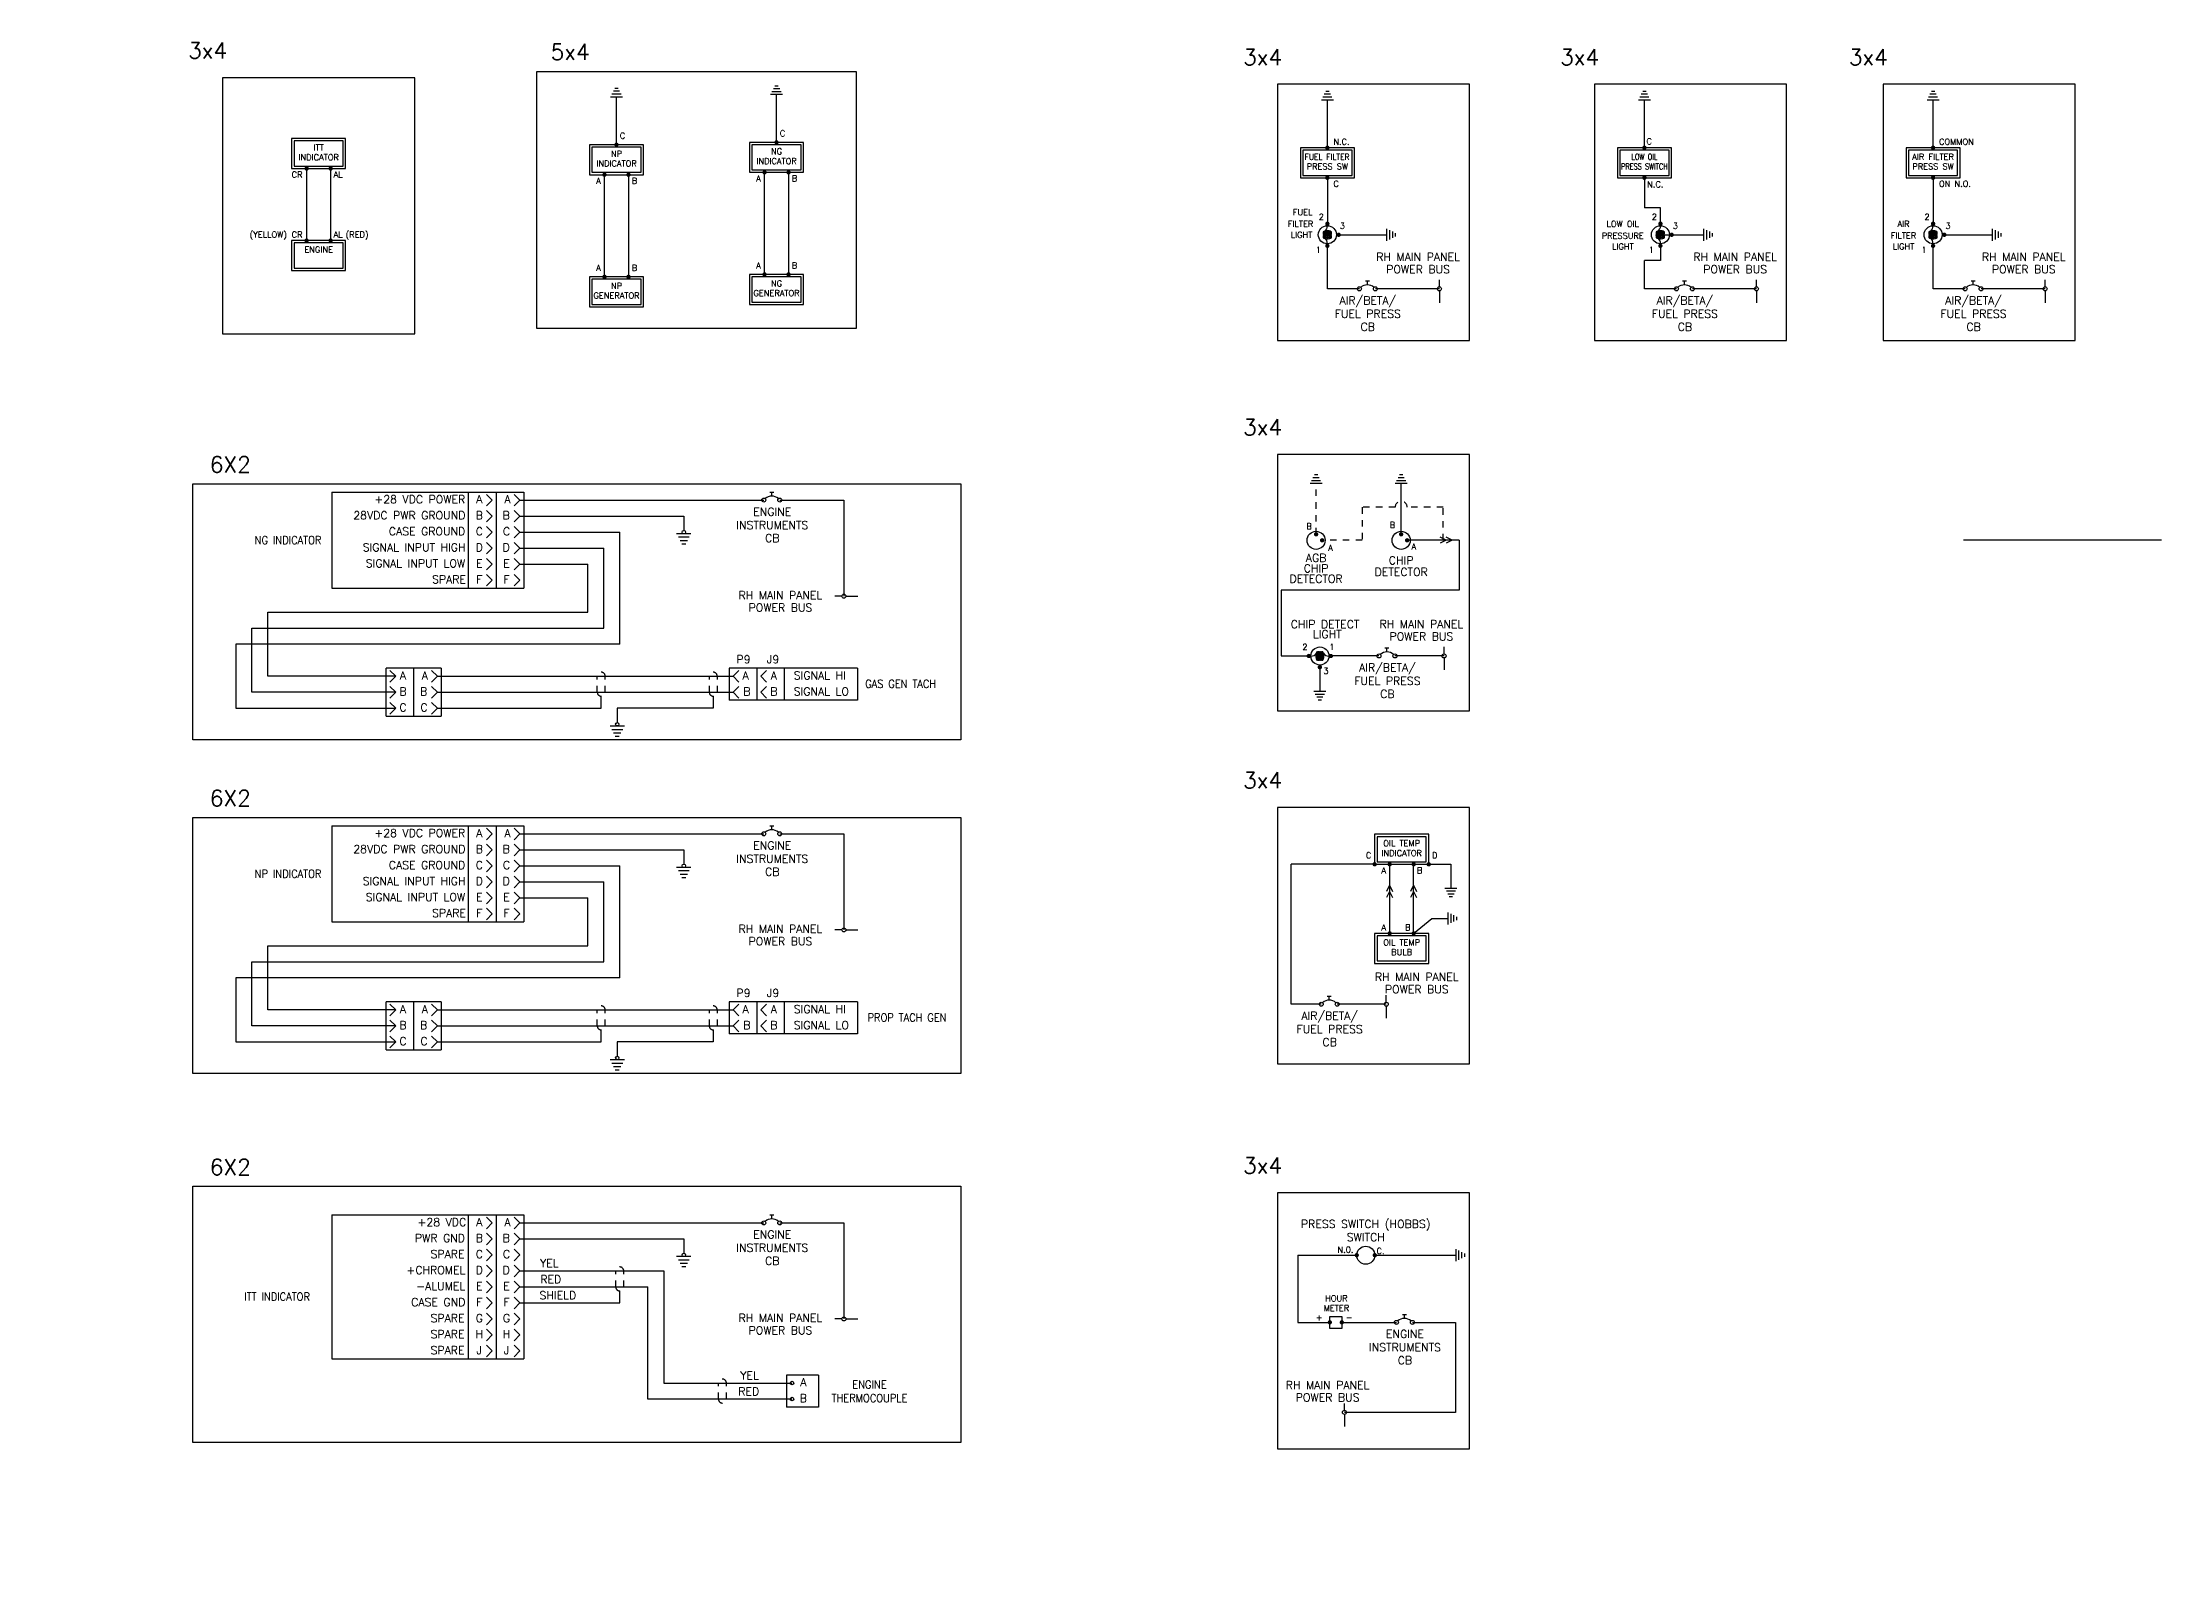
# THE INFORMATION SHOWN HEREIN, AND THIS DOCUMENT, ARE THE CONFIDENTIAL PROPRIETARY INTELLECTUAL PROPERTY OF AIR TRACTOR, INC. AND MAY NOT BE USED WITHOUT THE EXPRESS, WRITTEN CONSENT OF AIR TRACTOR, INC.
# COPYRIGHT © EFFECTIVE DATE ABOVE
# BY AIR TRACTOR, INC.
# Model space of a CAD drawing. Extents: x 0 to 66.2, y -2.9 to 20.9.
# Drawn here: x 33.1 to 66.21, y -2.88 to 20.88 of the extents above; entities that cross this region are included whole.
import ezdxf
from ezdxf.enums import TextEntityAlignment as Align

# ---------------------------------------------------------------- set-up
doc = ezdxf.new("R2010")
doc.units = 0
doc.header["$LTSCALE"] = 0.3
doc.header["$MEASUREMENT"] = 0
doc.linetypes.add('HIDDEN', pattern=[0.375, 0.25, -0.125])
for name, color, linetype in [('1', 1, 'CONTINUOUS'), ('60331', 1, 'CONTINUOUS'), ('N', 2, 'CONTINUOUS'), ('NOTES', 2, 'CONTINUOUS'), ('W', 11, 'CONTINUOUS')]:
    doc.layers.add(name, color=color, linetype=linetype)
doc.styles.add('100', font='ROMANS', dxfattribs={"height": 0.1})
doc.styles.add('130', font='ROMANS', dxfattribs={"height": 0.125})
doc.styles.add('250', font='ROMANS', dxfattribs={"height": 0.25})

# ---------------------------------------------------------------- blocks, each defined once
blk = doc.blocks.new('GR')
at = {"layer": '1'}
for p, q in [((-0.125, 0), (0.125, 0)), ((-0.095, 0.06), (0.095, 0.06)), ((-0.065, 0.12), (0.065, 0.12)), ((-0.035, 0.18), (0.035, 0.18))]:
    blk.add_line(p, q, dxfattribs=at)
blk = doc.blocks.new('A$C0E4E1FD3')
at = {"layer": '60331', "color": 6}
for p, q in [((-0.112, 0), (0.112, 0)), ((-0.085, -0.054), (0.085, -0.054)), ((-0.058, -0.107), (0.058, -0.107)), ((-0.031, -0.161), (0.031, -0.161))]:
    blk.add_line(p, q, dxfattribs=at)
blk = doc.blocks.new('LIGHT')
at = {"layer": '1', "const_width": 0.045}
for points in [[(-0.208, 0, -1), (-0.253, 0, -1)], [(0.208, 0, 1), (0.253, 0, 1)]]:
    blk.add_lwpolyline(points, format="xyb", close=True, dxfattribs=at)
at = {"layer": '1', "color": 4}
for points in [[(-0.055, -0.088, 0.236857), (-0.046, -0.084, 0.085474), (-0.035, -0.062, 0.043091), (-0.03, -0.036, 0.031808), (-0.027, 0, 0.031808), (-0.03, 0.036, 0.043091), (-0.035, 0.062, 0.085474), (-0.046, 0.084, 0.236857), (-0.055, 0.088, 0.236857), (-0.063, 0.084, 0.085474), (-0.074, 0.062, 0.043091), (-0.08, 0.036, 0.031808), (-0.082, 0, 0.031808), (-0.08, -0.036, 0.043091), (-0.074, -0.062, 0.085474), (-0.063, -0.084, 0.236857)], [(-0.028, -0.088, 0.236857), (-0.019, -0.084, 0.085474), (-0.008, -0.062, 0.043091), (-0.003, -0.036, 0.031808), (0, 0, 0.031808), (-0.003, 0.036, 0.043091), (-0.008, 0.062, 0.085474), (-0.019, 0.084, 0.236857), (-0.028, 0.088, 0.236857), (-0.036, 0.084, 0.085474), (-0.047, 0.062, 0.043091), (-0.053, 0.036, 0.031808), (-0.055, 0, 0.031808), (-0.053, -0.036, 0.043091), (-0.047, -0.062, 0.085474), (-0.036, -0.084, 0.236857)], [(0, -0.088, 0.236857), (0.008, -0.084, 0.085474), (0.019, -0.062, 0.043091), (0.025, -0.036, 0.031808), (0.027, 0, 0.031808), (0.025, 0.036, 0.043091), (0.019, 0.062, 0.085474), (0.008, 0.084, 0.236857), (0, 0.088, 0.236857), (-0.008, 0.084, 0.085474), (-0.019, 0.062, 0.043091), (-0.025, 0.036, 0.031808), (-0.027, 0, 0.031808), (-0.025, -0.036, 0.043091), (-0.019, -0.062, 0.085474), (-0.008, -0.084, 0.236857)], [(0.028, -0.088, 0.236857), (0.037, -0.084, 0.085474), (0.048, -0.062, 0.043091), (0.053, -0.036, 0.031808), (0.056, 0, 0.031808), (0.053, 0.036, 0.043091), (0.048, 0.062, 0.085474), (0.037, 0.084, 0.236857), (0.028, 0.088, 0.236857), (0.02, 0.084, 0.085474), (0.009, 0.062, 0.043091), (0.003, 0.036, 0.031808), (0.001, 0, 0.031808), (0.003, -0.036, 0.043091), (0.009, -0.062, 0.085474), (0.02, -0.084, 0.236857)], [(0.055, -0.088, 0.236857), (0.063, -0.084, 0.085474), (0.074, -0.062, 0.043091), (0.08, -0.036, 0.031808), (0.082, 0, 0.031808), (0.08, 0.036, 0.043091), (0.074, 0.062, 0.085474), (0.063, 0.084, 0.236857), (0.055, 0.088, 0.236857), (0.046, 0.084, 0.085474), (0.035, 0.062, 0.043091), (0.03, 0.036, 0.031808), (0.027, 0, 0.031808), (0.03, -0.036, 0.043091), (0.035, -0.062, 0.085474), (0.046, -0.084, 0.236857)]]:
    blk.add_lwpolyline(points, format="xyb", close=True, dxfattribs=at)
at = {"layer": '1'}
blk.add_circle((0, 0), 0.188, dxfattribs=at)
at = {"layer": '1', "color": 4}
for centre, start, end in [((-0.179, 0.12), 266.141, 330.892), ((0.179, 0.12), 209.108, 273.859)]:
    blk.add_arc(centre, 0.121, start, end, dxfattribs=at)
blk = doc.blocks.new('WL')
at = {"layer": '1'}
for p, q in [((0, 0), (-0.0625, -0.125)), ((0, 0), (0.0625, -0.125)), ((0, -0.125), (-0.0625, -0.25)), ((0, -0.125), (0.0625, -0.25))]:
    blk.add_line(p, q, dxfattribs=at)

msp = doc.modelspace()

# ---------------------------------------------------------------- linework, layer by layer
at = {"layer": '1'}
for p, q in [((37.842, 19.383), (36.998, 19.383)), ((36.998, 19.383), (36.998, 18.914)), ((37.804, 19.345), (37.035, 19.345)), ((37.035, 19.345), (37.035, 18.952)), ((37.804, 18.952), (37.804, 19.345)), ((37.842, 18.914), (37.842, 19.383)), ((42.494, 19.286), (41.651, 19.286)), ((41.651, 19.286), (41.651, 18.817)), ((42.457, 19.248), (41.688, 19.248)), ((41.688, 19.248), (41.688, 18.855)), ((42.457, 18.855), (42.457, 19.248)), ((42.494, 18.817), (42.494, 19.286)), ((44.994, 19.323), (44.151, 19.323)), ((44.151, 19.323), (44.151, 18.855)), ((44.957, 19.286), (44.188, 19.286)), ((44.188, 19.286), (44.188, 18.892)), ((44.957, 18.892), (44.957, 19.286)), ((44.994, 18.855), (44.994, 19.323)), ((53.599, 19.239), (52.755, 19.239)), ((52.755, 19.239), (52.755, 18.77)), ((53.562, 19.201), (52.793, 19.201)), ((52.793, 19.201), (52.793, 18.808)), ((53.562, 18.808), (53.562, 19.201)), ((53.599, 18.77), (53.599, 19.239)), ((57.708, 19.239), (57.708, 18.77)), ((58.552, 19.239), (57.708, 19.239)), ((57.745, 19.201), (57.745, 18.808)), ((58.514, 19.201), (57.745, 19.201)), ((58.514, 18.808), (58.514, 19.201)), ((58.552, 18.77), (58.552, 19.239)), ((63.061, 19.239), (62.217, 19.239)), ((62.217, 19.239), (62.217, 18.77)), ((63.023, 19.201), (62.254, 19.201)), ((62.254, 19.201), (62.254, 18.808)), ((63.023, 18.808), (63.023, 19.201)), ((63.061, 18.77), (63.061, 19.239)), ((36.998, 18.914), (37.842, 18.914)), ((37.035, 18.952), (37.804, 18.952)), ((44.188, 18.892), (44.957, 18.892)), ((41.651, 18.817), (42.494, 18.817)), ((41.688, 18.855), (42.457, 18.855)), ((44.151, 18.855), (44.994, 18.855)), ((52.755, 18.77), (53.599, 18.77)), ((52.793, 18.808), (53.562, 18.808)), ((57.708, 18.77), (58.552, 18.77)), ((57.745, 18.808), (58.514, 18.808)), ((62.217, 18.77), (63.061, 18.77)), ((62.254, 18.808), (63.023, 18.808)), ((37.842, 17.789), (36.998, 17.789)), ((36.998, 17.789), (36.998, 17.32)), ((37.804, 17.752), (37.035, 17.752)), ((37.035, 17.752), (37.035, 17.358)), ((37.804, 17.358), (37.804, 17.752)), ((37.842, 17.32), (37.842, 17.789)), ((36.998, 17.32), (37.842, 17.32)), ((37.035, 17.358), (37.804, 17.358)), ((42.494, 17.223), (41.651, 17.223)), ((41.651, 17.223), (41.651, 16.755)), ((42.494, 16.755), (42.494, 17.223)), ((44.994, 17.261), (44.151, 17.261)), ((44.151, 17.261), (44.151, 16.792)), ((44.957, 17.223), (44.188, 17.223)), ((44.188, 17.223), (44.188, 16.83)), ((44.957, 16.83), (44.957, 17.223)), ((44.994, 16.792), (44.994, 17.261)), ((42.457, 17.186), (41.688, 17.186)), ((41.688, 17.186), (41.688, 16.792)), ((42.457, 16.792), (42.457, 17.186)), ((41.651, 16.755), (42.494, 16.755)), ((41.688, 16.792), (42.457, 16.792)), ((44.151, 16.792), (44.994, 16.792)), ((44.188, 16.83), (44.957, 16.83)), ((54.76, 8.519), (53.916, 8.519)), ((53.916, 8.519), (53.916, 8.05)), ((54.722, 8.481), (53.954, 8.481)), ((53.954, 8.481), (53.954, 8.087)), ((54.722, 8.087), (54.722, 8.481)), ((54.76, 8.05), (54.76, 8.519)), ((53.916, 8.05), (54.76, 8.05)), ((53.954, 8.087), (54.722, 8.087)), ((54.76, 6.972), (53.916, 6.972)), ((53.916, 6.972), (53.916, 6.503)), ((54.76, 6.503), (54.76, 6.972)), ((54.722, 6.934), (53.954, 6.934)), ((53.954, 6.934), (53.954, 6.541)), ((54.722, 6.541), (54.722, 6.934)), ((53.916, 6.503), (54.76, 6.503)), ((53.954, 6.541), (54.722, 6.541))]:
    msp.add_line(p, q, dxfattribs=at)
at = {"layer": '1', "color": 1}
for p, q in [((53.771, 17.161), (53.833, 17.161)), ((53.802, 17.098), (53.802, 17.161)), ((58.723, 17.161), (58.786, 17.161)), ((58.755, 17.098), (58.755, 17.161)), ((63.232, 17.161), (63.295, 17.161)), ((63.264, 17.098), (63.264, 17.161)), ((54.076, 11.428), (54.139, 11.428)), ((54.108, 11.366), (54.108, 11.428)), ((53.175, 5.991), (53.237, 5.991)), ((53.206, 5.929), (53.206, 5.991)), ((54.35, 1.023), (54.413, 1.023)), ((54.381, 0.961), (54.381, 1.023))]:
    msp.add_line(p, q, dxfattribs=at)
at = {"layer": '1', "color": 6}
for p, q in [((54.927, 17.067), (54.927, 17.176)), ((54.927, 17.005), (54.927, 16.817)), ((59.88, 17.067), (59.88, 17.176)), ((59.88, 17.005), (59.88, 16.817)), ((64.389, 17.067), (64.389, 17.176)), ((64.389, 17.005), (64.389, 16.817)), ((37.624, 13.862), (40.624, 13.862)), ((37.624, 13.862), (37.624, 12.362)), ((39.762, 12.362), (39.762, 13.862)), ((40.193, 13.862), (40.193, 12.362)), ((40.624, 13.862), (40.624, 12.362)), ((44.468, 13.862), (44.53, 13.862)), ((44.499, 13.799), (44.499, 13.862)), ((37.624, 12.362), (40.624, 12.362)), ((45.593, 12.237), (45.484, 12.237)), ((45.655, 12.237), (45.843, 12.237)), ((55, 11.335), (55, 11.444)), ((55, 11.272), (55, 11.085)), ((38.473, 10.362), (38.473, 11.112)), ((39.335, 11.112), (38.473, 11.112)), ((38.904, 11.112), (38.904, 10.362)), ((39.335, 11.112), (39.335, 10.362)), ((45.835, 11.112), (43.835, 11.112)), ((43.835, 11.112), (43.835, 10.612)), ((44.266, 11.112), (44.266, 10.612)), ((44.697, 10.612), (44.697, 11.112)), ((45.835, 11.112), (45.835, 10.612)), ((45.835, 10.612), (43.835, 10.612)), ((38.473, 10.362), (39.335, 10.362)), ((37.624, 8.651), (40.624, 8.651)), ((37.624, 8.651), (37.624, 7.151)), ((39.762, 7.151), (39.762, 8.651)), ((40.193, 8.651), (40.193, 7.151)), ((40.624, 8.651), (40.624, 7.151)), ((44.468, 8.651), (44.53, 8.651)), ((44.499, 8.589), (44.499, 8.651)), ((37.624, 7.151), (40.624, 7.151)), ((45.593, 7.026), (45.484, 7.026)), ((45.655, 7.026), (45.843, 7.026)), ((54.098, 5.898), (54.098, 6.007)), ((38.473, 5.151), (38.473, 5.901)), ((39.335, 5.901), (38.473, 5.901)), ((38.904, 5.901), (38.904, 5.151)), ((39.335, 5.901), (39.335, 5.151)), ((45.835, 5.901), (43.835, 5.901)), ((43.835, 5.901), (43.835, 5.401)), ((44.266, 5.901), (44.266, 5.401)), ((44.697, 5.401), (44.697, 5.901)), ((45.835, 5.901), (45.835, 5.401)), ((54.098, 5.835), (54.098, 5.648)), ((45.835, 5.401), (43.835, 5.401)), ((38.473, 5.151), (39.335, 5.151)), ((37.624, 2.576), (40.624, 2.576)), ((37.624, 2.576), (37.624, 0.326)), ((39.762, 0.326), (39.762, 2.576)), ((40.193, 2.576), (40.193, 0.326)), ((40.624, 2.576), (40.624, 0.326)), ((44.468, 2.576), (44.53, 2.576)), ((44.499, 2.514), (44.499, 2.576)), ((45.593, 0.951), (45.484, 0.951)), ((45.655, 0.951), (45.843, 0.951)), ((37.624, 0.326), (40.624, 0.326)), ((44.727, 0.076), (44.727, -0.424)), ((45.227, 0.076), (44.727, 0.076)), ((45.227, 0.076), (45.227, -0.424)), ((45.227, -0.424), (44.727, -0.424)), ((53.444, -0.477), (53.444, -0.367)), ((53.444, -0.539), (53.444, -0.727))]:
    msp.add_line(p, q, dxfattribs=at)
at = {"layer": '1', "color": 4}
for p, q in [((40.564, 13.737), (44.374, 13.737)), ((44.624, 13.737), (45.624, 13.737)), ((45.624, 13.737), (45.624, 12.237)), ((40.564, 13.487), (43.124, 13.487)), ((43.124, 13.487), (43.124, 13.263)), ((40.564, 13.237), (42.124, 13.237)), ((40.564, 12.987), (41.874, 12.987)), ((41.874, 11.737), (41.874, 12.987)), ((42.124, 11.487), (42.124, 13.237)), ((40.564, 12.737), (41.624, 12.737)), ((41.624, 11.987), (41.624, 12.737)), ((36.624, 10.987), (36.624, 11.987)), ((36.624, 11.987), (41.624, 11.987)), ((36.374, 10.737), (36.374, 11.737)), ((36.374, 11.737), (41.874, 11.737)), ((42.124, 11.487), (36.124, 11.487)), ((36.124, 11.487), (36.124, 10.487)), ((38.624, 10.987), (36.624, 10.987)), ((39.275, 10.987), (43.895, 10.987)), ((38.624, 10.737), (36.374, 10.737)), ((39.275, 10.737), (43.895, 10.737)), ((41.835, 10.487), (41.835, 10.674)), ((43.585, 10.674), (43.585, 10.487)), ((36.124, 10.487), (38.624, 10.487)), ((39.275, 10.487), (41.835, 10.487)), ((43.585, 10.487), (42.085, 10.487)), ((42.085, 10.487), (42.085, 10.263)), ((40.564, 8.526), (44.374, 8.526)), ((40.564, 8.276), (43.124, 8.276)), ((43.124, 8.276), (43.124, 8.053)), ((44.624, 8.526), (45.624, 8.526)), ((45.624, 8.526), (45.624, 7.026)), ((40.564, 8.026), (42.124, 8.026)), ((42.124, 6.276), (42.124, 8.026)), ((40.564, 7.776), (41.874, 7.776)), ((41.874, 6.526), (41.874, 7.776)), ((40.564, 7.526), (41.624, 7.526)), ((41.624, 6.776), (41.624, 7.526)), ((36.624, 5.776), (36.624, 6.776)), ((36.624, 6.776), (41.624, 6.776)), ((36.374, 5.526), (36.374, 6.526)), ((36.374, 6.526), (41.874, 6.526)), ((42.124, 6.276), (36.124, 6.276)), ((36.124, 6.276), (36.124, 5.276)), ((38.624, 5.776), (36.624, 5.776)), ((39.275, 5.776), (43.895, 5.776)), ((38.624, 5.526), (36.374, 5.526)), ((39.275, 5.526), (43.895, 5.526)), ((41.835, 5.276), (41.835, 5.464)), ((43.585, 5.464), (43.585, 5.276)), ((36.124, 5.276), (38.624, 5.276)), ((39.275, 5.276), (41.835, 5.276)), ((43.585, 5.276), (42.085, 5.276)), ((42.085, 5.276), (42.085, 5.053)), ((40.564, 2.451), (44.374, 2.451)), ((44.624, 2.451), (45.624, 2.451)), ((45.624, 2.451), (45.624, 0.951)), ((40.564, 2.201), (43.124, 2.201)), ((43.124, 2.201), (43.124, 1.978)), ((40.564, 1.701), (42.814, 1.701)), ((40.564, 1.701), (42.814, 1.701)), ((42.814, 1.701), (42.814, -0.049)), ((40.564, 1.451), (42.564, 1.451)), ((42.124, 1.201), (42.124, 1.389)), ((42.564, -0.299), (42.564, 1.451)), ((40.564, 1.201), (42.124, 1.201)), ((44.814, -0.299), (42.564, -0.299)), ((42.814, -0.049), (44.814, -0.049))]:
    msp.add_line(p, q, dxfattribs=at)
at = {"layer": '1', "color": 6, "linetype": 'HIDDEN'}
for p, q in [((41.773, 10.737), (41.773, 10.987)), ((41.898, 10.737), (41.898, 10.987)), ((43.523, 10.737), (43.523, 10.987)), ((43.648, 10.737), (43.648, 10.987)), ((41.773, 5.526), (41.773, 5.776)), ((41.898, 5.526), (41.898, 5.776)), ((43.523, 5.526), (43.523, 5.776)), ((43.648, 5.526), (43.648, 5.776)), ((42.062, 1.451), (42.062, 1.701)), ((42.187, 1.451), (42.187, 1.701)), ((43.665, -0.299), (43.665, -0.049)), ((43.79, -0.299), (43.79, -0.049))]:
    msp.add_line(p, q, dxfattribs=at)
at = {"layer": '1', "const_width": 0.0338}
for points in [[(42.056, 19.286, 1), (42.089, 19.286, 1)], [(42.056, 19.286, 1), (42.089, 19.286, 1)], [(44.556, 19.323, 1), (44.589, 19.323, 1)], [(53.16, 19.239, 1), (53.194, 19.239, 1)], [(58.113, 19.239, 1), (58.147, 19.239, 1)], [(62.622, 19.239, 1), (62.656, 19.239, 1)], [(37.215, 18.914, 1), (37.249, 18.914, 1)], [(37.59, 18.914, 1), (37.624, 18.914, 1)], [(44.368, 18.855, 1), (44.402, 18.855, 1)], [(44.743, 18.855, 1), (44.777, 18.855, 1)], [(41.868, 18.817, 1), (41.902, 18.817, 1)], [(42.243, 18.817, 1), (42.277, 18.817, 1)], [(53.16, 18.77, 1), (53.194, 18.77, 1)], [(58.113, 18.77, 1), (58.147, 18.77, 1)], [(62.622, 18.77, 1), (62.656, 18.77, 1)], [(53.336, 17.88, 1), (53.37, 17.88, 1)], [(58.538, 17.88, 1), (58.572, 17.88, 1)], [(62.797, 17.88, 1), (62.831, 17.88, 1)], [(37.215, 17.789, 1), (37.249, 17.789, 1)], [(37.59, 17.789, 1), (37.624, 17.789, 1)], [(41.868, 17.223, 1), (41.902, 17.223, 1)], [(42.243, 17.223, 1), (42.277, 17.223, 1)], [(44.368, 17.261, 1), (44.402, 17.261, 1)], [(44.743, 17.261, 1), (44.777, 17.261, 1)], [(52.985, 13.203, 1), (53.018, 13.203, 1)], [(53.078, 13.109, 1), (53.112, 13.109, 1)], [(54.313, 13.203, 1), (54.346, 13.203, 1)], [(54.406, 13.109, 1), (54.44, 13.109, 1)], [(53.043, 11.128, 1), (53.077, 11.128, 1)], [(53.899, 8.05, 1), (53.933, 8.05, 1)], [(54.134, 8.05, 1), (54.167, 8.05, 1)], [(54.509, 8.05, 1), (54.542, 8.05, 1)], [(54.743, 8.05, 1), (54.777, 8.05, 1)], [(54.134, 6.972, 1), (54.167, 6.972, 1)], [(54.509, 6.972, 1), (54.542, 6.972, 1)], [(53.62, 1.947, 1), (53.653, 1.947, 1)], [(53.901, 1.947, 1), (53.935, 1.947, 1)], [(53.232, 0.898, -1), (53.199, 0.898, -1)], [(53.42, 0.898, -1), (53.386, 0.898, -1)]]:
    msp.add_lwpolyline(points, format="xyb", close=True, dxfattribs=at)
at = {"layer": '1', "color": 6}
for points in [[(40.042, 13.646), (40.133, 13.737), (40.042, 13.827)], [(40.042, 13.396), (40.133, 13.487), (40.042, 13.577)], [(40.473, 13.646), (40.564, 13.737), (40.473, 13.827)], [(40.473, 13.396), (40.564, 13.487), (40.473, 13.577)], [(40.042, 13.146), (40.133, 13.237), (40.042, 13.327)], [(40.473, 13.146), (40.564, 13.237), (40.473, 13.327)], [(40.042, 12.896), (40.133, 12.987), (40.042, 13.077)], [(40.473, 12.896), (40.564, 12.987), (40.473, 13.077)], [(40.042, 12.646), (40.133, 12.737), (40.042, 12.827)], [(40.473, 12.646), (40.564, 12.737), (40.473, 12.827)], [(40.042, 12.396), (40.133, 12.487), (40.042, 12.577)], [(40.473, 12.396), (40.564, 12.487), (40.473, 12.577)], [(38.533, 10.896), (38.624, 10.987), (38.533, 11.077)], [(39.184, 10.896), (39.275, 10.987), (39.184, 11.077)], [(43.986, 10.896), (43.895, 10.987), (43.986, 11.077)], [(44.417, 10.896), (44.326, 10.987), (44.417, 11.077)], [(38.533, 10.646), (38.624, 10.737), (38.533, 10.827)], [(39.184, 10.646), (39.275, 10.737), (39.184, 10.827)], [(43.986, 10.646), (43.895, 10.737), (43.986, 10.827)], [(44.417, 10.646), (44.326, 10.737), (44.417, 10.827)], [(38.533, 10.396), (38.624, 10.487), (38.533, 10.577)], [(39.184, 10.396), (39.275, 10.487), (39.184, 10.577)], [(40.042, 8.435), (40.133, 8.526), (40.042, 8.617)], [(40.473, 8.435), (40.564, 8.526), (40.473, 8.617)], [(40.042, 8.185), (40.133, 8.276), (40.042, 8.367)], [(40.473, 8.185), (40.564, 8.276), (40.473, 8.367)], [(40.042, 7.935), (40.133, 8.026), (40.042, 8.117)], [(40.473, 7.935), (40.564, 8.026), (40.473, 8.117)], [(40.042, 7.685), (40.133, 7.776), (40.042, 7.867)], [(40.042, 7.435), (40.133, 7.526), (40.042, 7.617)], [(40.473, 7.685), (40.564, 7.776), (40.473, 7.867)], [(40.473, 7.435), (40.564, 7.526), (40.473, 7.617)], [(40.042, 7.185), (40.133, 7.276), (40.042, 7.367)], [(40.473, 7.185), (40.564, 7.276), (40.473, 7.367)], [(38.533, 5.685), (38.624, 5.776), (38.533, 5.867)], [(39.184, 5.685), (39.275, 5.776), (39.184, 5.867)], [(43.986, 5.685), (43.895, 5.776), (43.986, 5.867)], [(44.417, 5.685), (44.326, 5.776), (44.417, 5.867)], [(38.533, 5.435), (38.624, 5.526), (38.533, 5.617)], [(38.533, 5.185), (38.624, 5.276), (38.533, 5.367)], [(39.184, 5.435), (39.275, 5.526), (39.184, 5.617)], [(39.184, 5.185), (39.275, 5.276), (39.184, 5.367)], [(43.986, 5.435), (43.895, 5.526), (43.986, 5.617)], [(44.417, 5.435), (44.326, 5.526), (44.417, 5.617)], [(40.042, 2.361), (40.133, 2.451), (40.042, 2.542)], [(40.473, 2.361), (40.564, 2.451), (40.473, 2.542)], [(40.042, 2.111), (40.133, 2.201), (40.042, 2.292)], [(40.042, 1.861), (40.133, 1.951), (40.042, 2.042)], [(40.473, 2.111), (40.564, 2.201), (40.473, 2.292)], [(40.473, 1.861), (40.564, 1.951), (40.473, 2.042)], [(40.042, 1.611), (40.133, 1.701), (40.042, 1.792)], [(40.473, 1.611), (40.564, 1.701), (40.473, 1.792)], [(40.042, 1.361), (40.133, 1.451), (40.042, 1.542)], [(40.473, 1.361), (40.564, 1.451), (40.473, 1.542)], [(40.042, 1.111), (40.133, 1.201), (40.042, 1.292)], [(40.042, 0.861), (40.133, 0.951), (40.042, 1.042)], [(40.473, 1.111), (40.564, 1.201), (40.473, 1.292)], [(40.473, 0.861), (40.564, 0.951), (40.473, 1.042)], [(40.042, 0.611), (40.133, 0.701), (40.042, 0.792)], [(40.473, 0.611), (40.564, 0.701), (40.473, 0.792)], [(40.042, 0.361), (40.133, 0.451), (40.042, 0.542)], [(40.473, 0.361), (40.564, 0.451), (40.473, 0.542)]]:
    msp.add_lwpolyline(points, dxfattribs=at)
at = {"layer": '1'}
msp.add_lwpolyline([(53.403, 0.992), (53.403, 0.804), (53.215, 0.804), (53.215, 0.992)], close=True, dxfattribs=at)
at = {"layer": '1', "color": 1}
for centre in [(53.677, 17.036), (53.927, 17.036), (58.63, 17.036), (58.88, 17.036), (63.139, 17.036), (63.389, 17.036), (53.983, 11.303), (54.233, 11.303), (53.081, 5.866), (53.331, 5.866), (54.256, 0.898), (54.506, 0.898)]:
    msp.add_circle(centre, 0.0312, dxfattribs=at)
at = {"layer": '1', "color": 6}
for centre, radius in [((54.927, 17.036), 0.0312), ((59.88, 17.036), 0.0312), ((64.389, 17.036), 0.0312), ((44.374, 13.737), 0.0312), ((44.624, 13.737), 0.0312), ((43.124, 13.237), 0.0266), ((45.624, 12.237), 0.0312), ((55, 11.303), 0.0312), ((42.085, 10.237), 0.0266), ((44.374, 8.526), 0.0312), ((44.624, 8.526), 0.0312), ((43.124, 8.026), 0.0266), ((45.624, 7.026), 0.0312), ((54.098, 5.866), 0.0312), ((42.085, 5.026), 0.0266), ((44.374, 2.451), 0.0312), ((44.624, 2.451), 0.0312), ((43.124, 1.951), 0.0266), ((45.624, 0.951), 0.0312), ((44.814, -0.049), 0.0266), ((44.814, -0.299), 0.0266), ((53.444, -0.508), 0.0312)]:
    msp.add_circle(centre, radius, dxfattribs=at)
at = {"layer": '1'}
for centre in [(53.001, 13.109), (54.33, 13.109), (53.777, 1.947)]:
    msp.add_circle(centre, 0.141, dxfattribs=at)
at = {"layer": '1', "color": 1}
for centre in [(53.802, 16.942), (58.755, 16.942), (63.264, 16.942), (54.108, 11.21), (53.206, 5.773), (54.381, 0.804)]:
    msp.add_arc(centre, 0.156, 48.339, 131.661, dxfattribs=at)
at = {"layer": '1', "color": 6}
for centre in [(44.499, 13.643), (44.499, 8.433), (44.499, 2.358)]:
    msp.add_arc(centre, 0.156, 48.339, 131.661, dxfattribs=at)
at = {"layer": '1', "color": 6, "linetype": 'HIDDEN'}
for centre, start, end in [((41.835, 10.987), 0, 180), ((43.585, 10.987), 0, 180), ((41.835, 10.737), 180, 0), ((43.585, 10.737), 180, 0), ((41.835, 5.776), 0, 180), ((43.585, 5.776), 0, 180), ((41.835, 5.526), 180, 0), ((43.585, 5.526), 180, 0), ((42.124, 1.701), 0, 180), ((42.124, 1.451), 180, 0), ((43.727, -0.049), 0, 180), ((43.727, -0.299), 180, 0)]:
    msp.add_arc(centre, 0.0625, start, end, dxfattribs=at)
at = {"layer": 'NOTES'}
for p, q in [((38.92, 20.333), (35.92, 20.333)), ((35.92, 20.333), (35.92, 16.333)), ((38.92, 16.333), (38.92, 20.333)), ((45.823, 20.422), (40.823, 20.422)), ((40.823, 20.422), (40.823, 16.422)), ((45.823, 16.422), (45.823, 20.422)), ((55.399, 20.23), (52.399, 20.23)), ((52.399, 20.23), (52.399, 16.23)), ((55.399, 16.23), (55.399, 20.23)), ((60.351, 20.23), (57.351, 20.23)), ((57.351, 20.23), (57.351, 16.23)), ((60.351, 16.23), (60.351, 20.23)), ((64.86, 20.23), (61.86, 20.23)), ((61.86, 20.23), (61.86, 16.23)), ((64.86, 16.23), (64.86, 20.23)), ((35.92, 16.333), (38.92, 16.333)), ((40.823, 16.422), (45.823, 16.422)), ((52.399, 16.23), (55.399, 16.23)), ((57.351, 16.23), (60.351, 16.23)), ((61.86, 16.23), (64.86, 16.23)), ((55.399, 14.449), (52.399, 14.449)), ((52.399, 14.449), (52.399, 10.449)), ((55.399, 10.449), (55.399, 14.449)), ((35.454, 13.992), (47.454, 13.992)), ((35.454, 9.992), (35.454, 13.992)), ((47.454, 13.992), (47.454, 9.992)), ((52.399, 10.449), (55.399, 10.449)), ((47.454, 9.992), (35.454, 9.992)), ((35.454, 8.782), (47.454, 8.782)), ((35.454, 4.782), (35.454, 8.782)), ((47.454, 8.782), (47.454, 4.782)), ((55.399, 8.936), (52.399, 8.936)), ((52.399, 8.936), (52.399, 4.936)), ((55.399, 4.936), (55.399, 8.936)), ((47.454, 4.782), (35.454, 4.782)), ((52.399, 4.936), (55.399, 4.936)), ((35.454, 3.023), (47.454, 3.023)), ((35.454, -0.977), (35.454, 3.023)), ((47.454, 3.023), (47.454, -0.977)), ((55.399, 2.922), (52.399, 2.922)), ((52.399, 2.922), (52.399, -1.078)), ((55.399, -1.078), (55.399, 2.922)), ((47.454, -0.977), (35.454, -0.977)), ((52.399, -1.078), (55.399, -1.078))]:
    msp.add_line(p, q, dxfattribs=at)
at = {"layer": 'W'}
for p, q in [((53.177, 19.239), (53.177, 19.989)), ((58.13, 19.239), (58.13, 19.989)), ((62.639, 19.239), (62.639, 19.989)), ((37.232, 18.914), (37.232, 17.789)), ((37.607, 18.914), (37.607, 17.789)), ((41.885, 17.223), (41.885, 18.817)), ((42.26, 18.817), (42.26, 17.223)), ((44.385, 17.261), (44.385, 18.855)), ((44.76, 18.855), (44.76, 17.261)), ((53.177, 18.77), (53.177, 18.067)), ((58.13, 18.77), (58.13, 18.299)), ((62.639, 18.77), (62.639, 18.067)), ((58.38, 18.299), (58.13, 18.299)), ((58.38, 18.052), (58.38, 18.299)), ((53.353, 17.88), (54.103, 17.88)), ((58.305, 17.88), (59.055, 17.88)), ((62.814, 17.88), (63.564, 17.88)), ((53.177, 17.036), (53.177, 17.692)), ((58.38, 17.707), (58.38, 17.479)), ((62.639, 17.036), (62.639, 17.692)), ((58.13, 17.036), (58.13, 17.479)), ((58.38, 17.479), (58.13, 17.479)), ((53.677, 17.036), (53.177, 17.036)), ((54.927, 17.036), (53.927, 17.036)), ((58.63, 17.036), (58.13, 17.036)), ((59.88, 17.036), (58.88, 17.036)), ((63.139, 17.036), (62.639, 17.036)), ((64.389, 17.036), (63.389, 17.036)), ((54.33, 13.203), (54.33, 14)), ((55.237, 13.109), (54.423, 13.109)), ((55.237, 13.109), (55.237, 12.333)), ((66.209, 13.109), (63.115, 13.109)), ((55.237, 12.333), (52.454, 12.333)), ((52.454, 12.333), (52.454, 11.303)), ((52.454, 11.303), (52.887, 11.303)), ((53.983, 11.303), (53.25, 11.303)), ((55, 11.303), (54.233, 11.303)), ((53.06, 11.116), (53.06, 10.741)), ((53.916, 8.05), (52.612, 8.05)), ((52.612, 5.866), (52.612, 8.05)), ((54.15, 8.05), (54.15, 6.972)), ((54.525, 6.972), (54.525, 8.05)), ((54.76, 8.05), (55.041, 8.05)), ((55.041, 8.05), (55.107, 8.05)), ((55.107, 8.05), (55.107, 7.675)), ((54.525, 6.972), (54.807, 7.206)), ((54.807, 7.206), (55.06, 7.206)), ((53.081, 5.866), (52.612, 5.866)), ((54.098, 5.866), (53.331, 5.866)), ((52.715, 1.947), (53.637, 1.947)), ((52.715, 1.947), (52.715, 0.898)), ((53.918, 1.947), (55.183, 1.947)), ((52.715, 0.898), (53.215, 0.898)), ((53.403, 0.898), (54.256, 0.898)), ((54.506, 0.898), (55.177, 0.898)), ((55.177, 0.898), (55.177, -0.508)), ((55.177, -0.508), (53.444, -0.508))]:
    msp.add_line(p, q, dxfattribs=at)
at = {"layer": 'W', "linetype": 'HIDDEN'}
for p, q in [((53.001, 13.203), (53.001, 14)), ((54.236, 13.625), (53.72, 13.625)), ((53.72, 13.625), (53.72, 13.109)), ((54.986, 13.625), (54.423, 13.625)), ((54.986, 13.109), (54.986, 13.625)), ((53.72, 13.109), (53.095, 13.109))]:
    msp.add_line(p, q, dxfattribs=at)
at = {"layer": 'W'}
for points in [[(42.073, 19.286), (42.073, 20.036)], [(44.573, 19.323), (44.573, 20.073)]]:
    msp.add_lwpolyline(points, dxfattribs=at)
at = {"layer": 'W', "linetype": 'HIDDEN'}
msp.add_arc((54.33, 13.625), 0.0938, 0, 180, dxfattribs=at)

# ---------------------------------------------------------------- block references
at = {"layer": '1', "xscale": 0.75, "yscale": 0.75, "zscale": 0.75}
for name, p, rotation in [('LIGHT', (53.177, 17.88), 90), ('LIGHT', (58.38, 17.88), 90), ('LIGHT', (62.639, 17.88), 90), ('GR', (55.06, 7.206), 270), ('GR', (55.183, 1.947), 270)]:
    msp.add_blockref(name, p, dxfattribs=dict(at, rotation=rotation))
at = {"layer": '1', "color": 4, "xscale": -1}
for p in [(43.124, 13.21), (43.124, 8), (43.124, 1.925)]:
    msp.add_blockref('A$C0E4E1FD3', p, dxfattribs=at)
at = {"layer": '1', "color": 4}
for p in [(42.085, 10.21), (42.085, 5)]:
    msp.add_blockref('A$C0E4E1FD3', p, dxfattribs=at)
at = {"layer": '1', "xscale": 0.75, "yscale": 0.75, "zscale": 0.75}
for p in [(54.15, 7.722), (54.525, 7.722)]:
    msp.add_blockref('WL', p, dxfattribs=at)
at = {"layer": 'W', "xscale": 0.75, "yscale": 0.75, "zscale": 0.75}
for name, p in [('GR', (44.573, 20.073)), ('GR', (42.073, 20.036)), ('GR', (53.177, 19.989)), ('GR', (58.13, 19.989)), ('GR', (62.639, 19.989)), ('GR', (53.001, 14)), ('GR', (54.33, 14)), ('LIGHT', (53.06, 11.303))]:
    msp.add_blockref(name, p, dxfattribs=at)
for name, p, rotation in [('GR', (54.103, 17.88), 270), ('GR', (59.055, 17.88), 270), ('GR', (63.564, 17.88), 270), ('WL', (55.126, 13.109), 270), ('GR', (53.06, 10.748), 180), ('GR', (55.107, 7.675), 180)]:
    msp.add_blockref(name, p, dxfattribs=dict(at, rotation=rotation))

# ---------------------------------------------------------------- texts
at = {"layer": 'N', "style": '130'}
for s, height, p in [('ITT', 0.0938, (37.42, 19.195)), ('C', 0.0938, (42.166, 19.38)), ('NG', 0.0938, (44.573, 19.136)), ('C', 0.0938, (44.666, 19.417)), ('INDICATOR', 0.0938, (37.42, 19.043)), ('INDICATOR', 0.0938, (42.073, 18.947)), ('NP', 0.0938, (42.073, 19.098)), ('INDICATOR', 0.0938, (44.573, 18.984)), ('PRESS SW', 0.0938, (53.177, 18.9)), ('AIR FILTER', 0.0938, (62.639, 19.051)), ('PRESS SW', 0.0938, (62.639, 18.9)), ('A', 0.0938, (41.791, 18.676)), ('B', 0.0938, (42.354, 18.676)), ('A', 0.0938, (44.291, 18.714)), ('B', 0.0938, (44.854, 18.714)), ('FUEL ', 0.0938, (52.823, 18.185)), ('2', 0.0938, (53.083, 18.114)), ('2', 0.0938, (58.286, 18.114)), ('2', 0.0938, (62.545, 18.114)), ('FILTER', 0.0938, (52.758, 18.002)), ('3', 0.0938, (53.412, 17.973)), ('PRESSURE', 0.0938, (57.792, 17.818)), ('LOW OIL', 0.0938, (57.792, 18.002)), ('3', 0.0938, (58.614, 17.973)), ('FILTER', 0.0938, (62.177, 17.82)), ('AIR', 0.0938, (62.177, 18.004)), ('3', 0.0938, (62.873, 17.973)), ('ENGINE', 0.0938, (37.42, 17.602)), ('1', 0.0938, (53.037, 17.598)), ('LIGHT', 0.0938, (57.792, 17.649)), ('1', 0.0938, (58.239, 17.598)), ('LIGHT', 0.0938, (62.177, 17.651)), ('1', 0.0938, (62.498, 17.598)), ('A', 0.0938, (41.791, 17.317)), ('B', 0.0938, (42.354, 17.317)), ('A', 0.0938, (44.291, 17.355)), ('B', 0.0938, (44.854, 17.355)), ('GENERATOR', 0.0938, (42.073, 16.884)), ('NP', 0.0938, (42.073, 17.036)), ('GENERATOR', 0.0938, (44.573, 16.922)), ('NG', 0.0938, (44.573, 17.073)), ('B', 0.0938, (52.891, 13.281)), ('B', 0.0938, (54.193, 13.302)), ('A', 0.0938, (53.227, 12.945)), ('A', 0.0938, (54.529, 12.965)), ('CHIP', 0.125, (53.001, 12.609)), ('AGB', 0.125, (53.001, 12.773)), ('DETECTOR', 0.125, (54.33, 12.553)), ('CHIP', 0.125, (54.33, 12.734)), ('DETECTOR', 0.125, (53.001, 12.446)), ('CHIP DETECT', 0.125, (53.141, 11.737)), ('LIGHT', 0.125, (53.176, 11.581)), ('2', 0.0938, (52.826, 11.397)), ('1', 0.0938, (53.248, 11.397)), ('3', 0.0938, (53.154, 11.022)), ('OIL TEMP', 0.0938, (54.338, 8.331)), ('C', 0.0938, (53.822, 8.144)), ('A', 0.0938, (54.057, 7.909)), ('INDICATOR', 0.0938, (54.338, 8.179)), ('B', 0.0938, (54.619, 7.909)), ('D', 0.0938, (54.854, 8.144)), ('A', 0.0938, (54.057, 7.019)), ('B', 0.0938, (54.432, 7.019)), ('OIL TEMP', 0.0938, (54.338, 6.784)), ('BULB', 0.0938, (54.338, 6.633)), ('PRESS SWITCH (HOBBS)', 0.125, (53.777, 2.372)), ('SWITCH', 0.125, (53.777, 2.166)), ('METER', 0.0938, (53.318, 1.075)), ('HOUR', 0.0938, (53.318, 1.226))]:
    msp.add_text(s, height=height, dxfattribs=at).set_placement(p, align=Align.CENTER)
for s, p in [('N.C.', (53.271, 19.286)), ('C', (58.162, 19.292)), ('COMMON', (62.732, 19.286)), ('CR', (36.998, 18.773)), ('AL', (37.654, 18.773)), ('C', (53.271, 18.63)), ('N.C.', (58.173, 18.62)), ('ON N.O.', (62.732, 18.63)), ('(YELLOW)', (36.342, 17.836)), ('CR', (36.998, 17.836)), ('AL', (37.654, 17.836)), ('(RED)', (37.842, 17.836)), ('N.0.', (53.335, 1.986)), ('C.', (53.946, 1.966)), ('+', (52.997, 0.927)), ('-', (53.465, 0.927))]:
    msp.add_text(s, height=0.0938, dxfattribs=at).set_placement(p)
at = {"layer": 'N', "style": '130', "width": 0.814577}
msp.add_text('FUEL FILTER', height=0.09375, dxfattribs=at).set_placement((52.822, 19.049), (53.524, 19.049), align=Align.FIT)
at = {"layer": 'N', "style": '130'}
for s, height, width, p in [('PRESS SWITCH', 0.09375, 0.65, (58.13, 18.9)), ('LOW OIL', 0.0938, 0.8, (58.13, 19.051))]:
    msp.add_text(s, height=height, dxfattribs=dict(at, width=width)).set_placement(p, align=Align.CENTER)
msp.add_text('LIGHT', height=0.0938, dxfattribs=at).set_placement((52.943, 17.833), align=Align.RIGHT)
at = {"layer": 'NOTES', "color": 11, "style": '250'}
for s, p in [('3x4', (35.687, 20.759)), ('5x4', (41.349, 20.734)), ('3x4', (52.166, 20.655)), ('3x4', (57.118, 20.655)), ('3x4', (61.627, 20.655)), ('3x4', (52.166, 14.875)), ('6X2', (36.041, 14.292)), ('3x4', (52.166, 9.362)), ('6X2', (36.041, 9.082)), ('6X2', (36.041, 3.323)), ('3x4', (52.166, 3.347))]:
    msp.add_text(s, height=0.25, dxfattribs=at).set_placement(p, align=Align.MIDDLE)
at = {"layer": 'NOTES', "color": 2, "style": '130'}
for s, p in [('RH MAIN PANEL', (54.594, 17.472)), ('RH MAIN PANEL', (59.547, 17.472)), ('RH MAIN PANEL', (64.056, 17.472)), ('POWER BUS', (54.594, 17.279)), ('POWER BUS', (59.547, 17.279)), ('POWER BUS', (64.056, 17.279)), ('AIR/BETA/', (53.809, 16.792)), ('AIR/BETA/', (58.762, 16.792)), ('AIR/BETA/', (63.271, 16.792)), ('FUEL PRESS', (53.809, 16.584)), ('FUEL PRESS', (58.762, 16.584)), ('FUEL PRESS', (63.271, 16.584)), ('CB', (53.809, 16.38)), ('CB', (58.762, 16.38)), ('CB', (63.271, 16.38)), ('RH MAIN PANEL', (54.646, 11.739)), ('POWER BUS', (54.646, 11.546)), ('FUEL PRESS', (54.115, 10.852)), ('AIR/BETA/', (54.115, 11.06)), ('CB', (54.115, 10.648)), ('RH MAIN PANEL', (54.574, 6.23)), ('POWER BUS', (54.574, 6.037)), ('AIR/BETA/', (53.213, 5.623)), ('FUEL PRESS', (53.213, 5.414)), ('CB', (53.213, 5.211)), ('ENGINE', (54.389, 0.654)), ('INSTRUMENTS', (54.389, 0.446)), ('CB', (54.389, 0.243)), ('RH MAIN PANEL', (53.181, -0.144)), ('POWER BUS', (53.181, -0.337))]:
    msp.add_text(s, height=0.125, dxfattribs=at).set_placement(p, align=Align.CENTER)
at = {"layer": 'NOTES', "color": 6, "style": '100'}
for s, p in [('+28 VDC POWER', (39.71, 13.687)), ('28VDC PWR GROUND', (39.713, 13.437)), ('CASE GROUND', (39.711, 13.187)), ('SIGNAL INPUT HIGH', (39.715, 12.937)), ('SIGNAL INPUT LOW', (39.709, 12.687)), ('SPARE', (39.721, 12.437)), ('SIGNAL HI', (45.656, 10.937)), ('SIGNAL LO', (45.703, 10.687)), ('28VDC PWR GROUND', (39.713, 8.226)), ('+28 VDC POWER', (39.71, 8.476)), ('CASE GROUND', (39.711, 7.976)), ('SIGNAL INPUT HIGH', (39.715, 7.726)), ('SIGNAL INPUT LOW', (39.709, 7.476)), ('SPARE', (39.721, 7.226)), ('SIGNAL HI', (45.656, 5.726)), ('SIGNAL LO', (45.703, 5.476)), ('+28 VDC', (39.725, 2.401)), ('PWR GND', (39.706, 2.151)), ('SPARE', (39.698, 1.901)), ('+CHROMEL', (39.712, 1.651)), ('-ALUMEL', (39.71, 1.401)), ('CASE GND', (39.712, 1.151)), ('SPARE', (39.698, 0.901)), ('SPARE', (39.698, 0.651)), ('SPARE', (39.698, 0.401)), ('YEL', (44.296, 0.008)), ('RED', (44.302, -0.242))]:
    msp.add_text(s, height=0.125, dxfattribs=at).set_placement(p, align=Align.RIGHT)
at = {"layer": 'NOTES', "color": 6}
for s, style, p in [('A', '100', (39.929, 13.687)), ('A', '100', (40.369, 13.687)), ('ENGINE', '130', (44.506, 13.493)), ('C', '100', (39.929, 13.187)), ('B', '100', (39.929, 13.437)), ('C', '100', (40.355, 13.187)), ('B', '100', (40.35, 13.437)), ('INSTRUMENTS', '130', (44.506, 13.285)), ('D', '100', (39.929, 12.937)), ('D', '100', (40.35, 12.937)), ('CB', '130', (44.506, 13.081)), ('E', '100', (39.929, 12.687)), ('E', '100', (40.355, 12.687)), ('F', '100', (39.929, 12.437)), ('F', '100', (40.355, 12.437)), ('RH MAIN PANEL', '130', (44.634, 12.189)), ('POWER BUS', '130', (44.634, 11.996)), ('A', '100', (38.737, 10.937)), ('A', '100', (39.08, 10.937)), ('A', '100', (44.09, 10.937)), ('A', '100', (44.53, 10.937)), ('B', '100', (38.737, 10.687)), ('B', '100', (39.061, 10.687)), ('B', '100', (44.109, 10.687)), ('B', '100', (44.53, 10.687)), ('C', '100', (38.737, 10.437)), ('C', '100', (39.066, 10.437)), ('A', '100', (39.929, 8.476)), ('B', '100', (39.929, 8.226)), ('B', '100', (40.35, 8.226)), ('A', '100', (40.369, 8.476)), ('ENGINE', '130', (44.506, 8.283)), ('C', '100', (39.929, 7.976)), ('C', '100', (40.355, 7.976)), ('INSTRUMENTS', '130', (44.506, 8.074)), ('CB', '130', (44.506, 7.871)), ('D', '100', (39.929, 7.726)), ('D', '100', (40.35, 7.726)), ('E', '100', (39.929, 7.476)), ('F', '100', (39.929, 7.226)), ('E', '100', (40.355, 7.476)), ('F', '100', (40.355, 7.226)), ('RH MAIN PANEL', '130', (44.634, 6.979)), ('POWER BUS', '130', (44.634, 6.786)), ('A', '100', (38.737, 5.726)), ('A', '100', (39.08, 5.726)), ('A', '100', (44.09, 5.726)), ('A', '100', (44.53, 5.726)), ('C', '100', (38.737, 5.226)), ('B', '100', (38.737, 5.476)), ('B', '100', (39.061, 5.476)), ('C', '100', (39.066, 5.226)), ('B', '100', (44.109, 5.476)), ('B', '100', (44.53, 5.476)), ('A', '100', (39.929, 2.401)), ('A', '100', (40.369, 2.401)), ('ENGINE', '130', (44.506, 2.208)), ('C', '100', (39.929, 1.901)), ('B', '100', (39.929, 2.151)), ('C', '100', (40.355, 1.901)), ('B', '100', (40.35, 2.151)), ('INSTRUMENTS', '130', (44.506, 2)), ('D', '100', (39.929, 1.651)), ('D', '100', (40.35, 1.651)), ('CB', '130', (44.506, 1.796)), ('E', '100', (39.929, 1.401)), ('E', '100', (40.355, 1.401)), ('G', '100', (39.929, 0.901)), ('F', '100', (39.929, 1.151)), ('G', '100', (40.355, 0.901)), ('F', '100', (40.355, 1.151)), ('RH MAIN PANEL', '130', (44.634, 0.904)), ('H', '100', (39.929, 0.651)), ('H', '100', (40.355, 0.651)), ('POWER BUS', '130', (44.634, 0.711)), ('J', '100', (39.929, 0.401)), ('J', '100', (40.355, 0.401)), ('A', '100', (44.992, -0.099)), ('B', '100', (44.992, -0.349))]:
    msp.add_text(s, height=0.125, dxfattribs=dict(at, style=style)).set_placement(p, align=Align.CENTER)
at = {"layer": 'NOTES', "color": 6, "style": '130', "width": 0.9}
for s, p in [('NG INDICATOR', (36.942, 13.05)), ('GAS GEN TACH', (46.512, 10.806)), ('NP INDICATOR', (36.942, 7.84)), ('PROP TACH GEN', (46.611, 5.595)), ('ITT INDICATOR', (36.771, 1.237)), ('THERMOCOUPLE', (46.025, -0.347)), ('ENGINE', (46.025, -0.135))]:
    msp.add_text(s, height=0.125, dxfattribs=at).set_placement(p, align=Align.CENTER)
at = {"layer": 'NOTES', "color": 6}
for s, style, p in [('P9', '130', (43.947, 11.189)), ('J9', '130', (44.421, 11.189)), ('P9', '130', (43.947, 5.979)), ('J9', '130', (44.421, 5.979)), ('YEL', '100', (40.878, 1.758)), ('SHIELD', '100', (40.87, 1.258)), ('RED', '100', (40.883, 1.508))]:
    msp.add_text(s, height=0.125, dxfattribs=dict(at, style=style)).set_placement(p)

doc.saveas('drawing.dxf')
